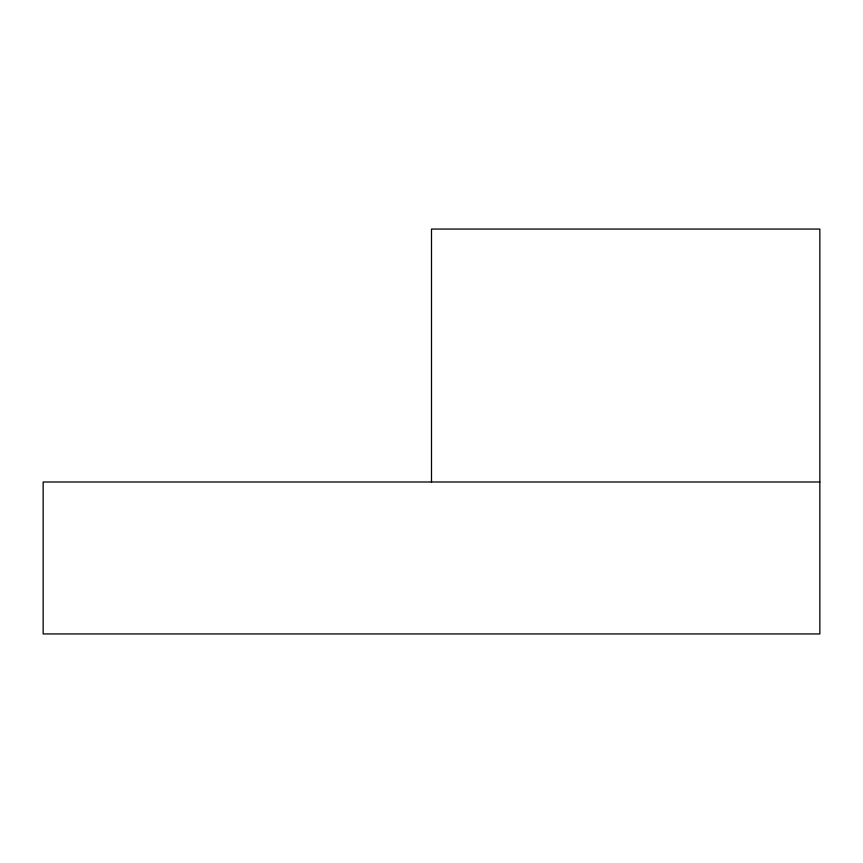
<?xml version="1.0" encoding="UTF-8"?>
<svg xmlns="http://www.w3.org/2000/svg" width="863" height="863" viewBox="0 0 863 863"><rect width="100%" height="100%" fill="white"/><g stroke="black" fill="none" stroke-linecap="round" stroke-linejoin="round"><path stroke-width="1.29" d="M819.85 481.996L43.15 481.996L43.15 633.938L819.85 633.938L819.85 229.062L431.5 229.062L431.5 481.996"/></g></svg>
